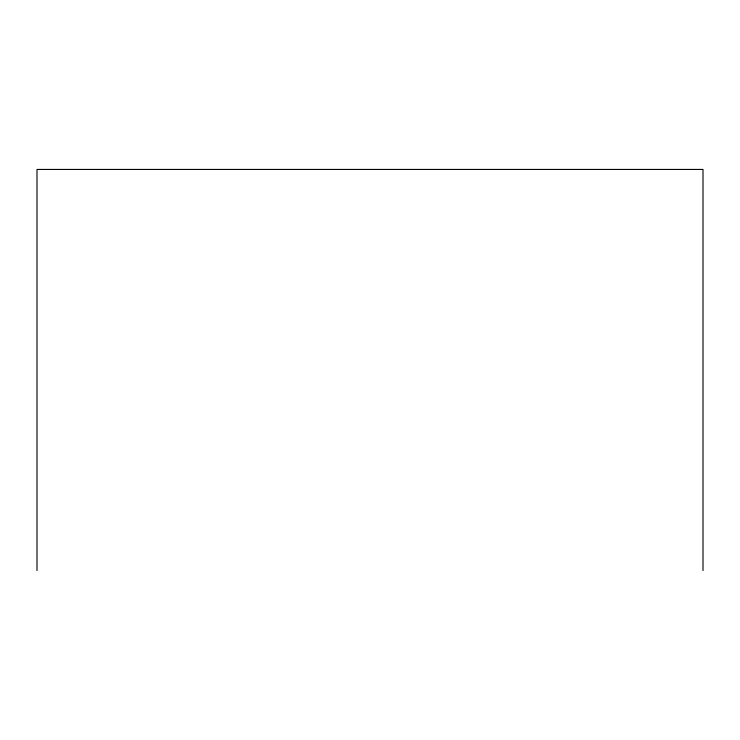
<?xml version="1.0" encoding="UTF-8"?>
<svg xmlns="http://www.w3.org/2000/svg" width="740" height="740" viewBox="0 0 740 740"><rect width="100%" height="100%" fill="white"/><g stroke="black" fill="none" stroke-linecap="round" stroke-linejoin="round"><path stroke-width="1.11" d="M703 570.559L703 169.442L37 169.442L37 570.559"/></g></svg>
